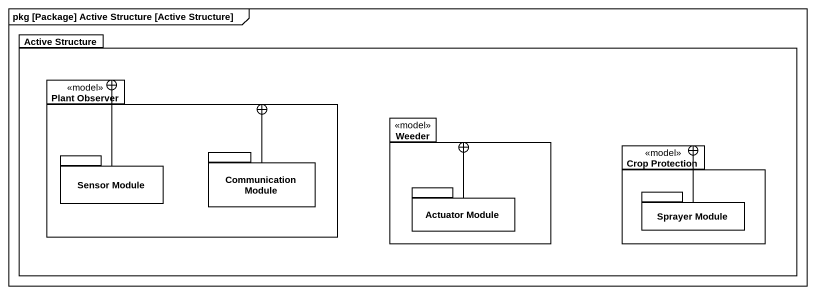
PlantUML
@startuml
mainframe pkg [Package] Active Structure [Active Structure]
package "Active Structure" as Active_Structure {
  package "Plant Observer" as Plant_Observer <<model>> {
    package "Sensor Module" as Sensor_Module {
    }
    package "Communication Module" as Communication_Module {
    }
  }
  package Weeder <<model>> {
    package "Actuator Module" as Actuator_Module {
    }
  }
  package "Crop Protection" as Crop_Protection <<model>> {
    package "Sprayer Module" as Sprayer_Module {
    }
  }
}
Sensor_Module -right-+ Plant_Observer
Communication_Module -left-+ Plant_Observer
Actuator_Module -up-+ Weeder
Sprayer_Module -up-+ Crop_Protection
@enduml
